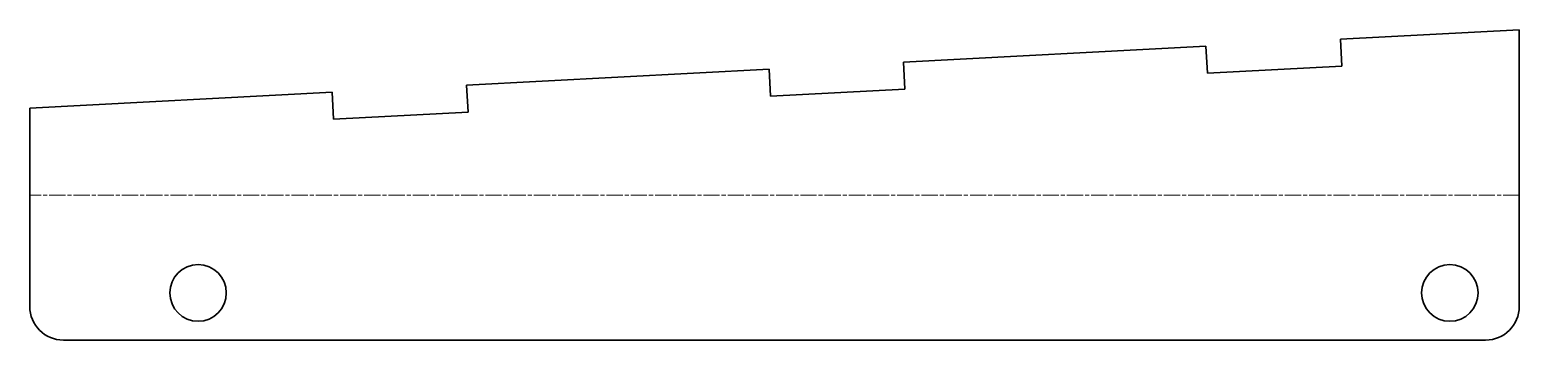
# Model space of a CAD drawing. Header units: millimetres. Extents: x 0 to 221, y 0 to 46.
import ezdxf

# ---------------------------------------------------------------- set-up
doc = ezdxf.new("R2010")
doc.units = ezdxf.units.MM
doc.linetypes.add('Chain', pattern=[13.68, 9.12, -1.14, 2.28, -1.14])
doc.layers.add('SIMUMAK Bend Centerline (ISO)', color=7, linetype='Chain', lineweight=9)
doc.layers.add('SIMUMAK Visible (ISO)', color=7, linetype='Continuous', lineweight=35)

# ---------------------------------------------------------------- blocks, each defined once
blk = doc.blocks.new('CDR-AU-31-CLI-01_Sheet_3_CDR-AU-31-CLI-01 (Desplegada)')
at = {"layer": 'SIMUMAK Bend Centerline (ISO)', "ltscale": 0.263158}
blk.add_line((110.65, -1.49), (-110.65, -1.49), dxfattribs=at)
at = {"layer": 'SIMUMAK Visible (ISO)'}
for p, q in [((110.65, 23.01), (84.08, 21.62)), ((110.65, 23.01), (110.65, -18.01)), ((64.11, 20.57), (19.17, 18.21)), ((64.32, 16.58), (64.11, 20.57)), ((84.08, 21.62), (84.29, 17.62)), ((19.17, 18.21), (19.38, 14.22)), ((-0.8, 17.17), (-45.74, 14.81)), ((-0.59, 13.17), (-0.8, 17.17)), ((84.29, 17.62), (64.32, 16.58)), ((-65.71, 13.77), (-110.65, 11.41)), ((-65.5, 9.77), (-65.71, 13.77)), ((-45.74, 14.81), (-45.53, 10.82)), ((19.38, 14.22), (-0.59, 13.17)), ((-110.65, 11.41), (-110.65, -18.01)), ((-45.53, 10.82), (-65.5, 9.77)), ((105.65, -23.01), (-105.65, -23.01))]:
    blk.add_line(p, q, dxfattribs=at)
for centre in [(-85.65, -16.01), (100.35, -16.01)]:
    blk.add_circle(centre, 4.2, dxfattribs=at)
at = {"layer": 'SIMUMAK Visible (ISO)', "extrusion": (0, 0, -1)}
for centre, start, end in [((105.65, -18.01), 270, 360), ((-105.65, -18.01), 180, 270)]:
    blk.add_arc(centre, 5, start, end, dxfattribs=at)

msp = doc.modelspace()

# ---------------------------------------------------------------- block references
msp.add_blockref('CDR-AU-31-CLI-01_Sheet_3_CDR-AU-31-CLI-01 (Desplegada)', (110.65, 23.01))

doc.saveas('drawing.dxf')
